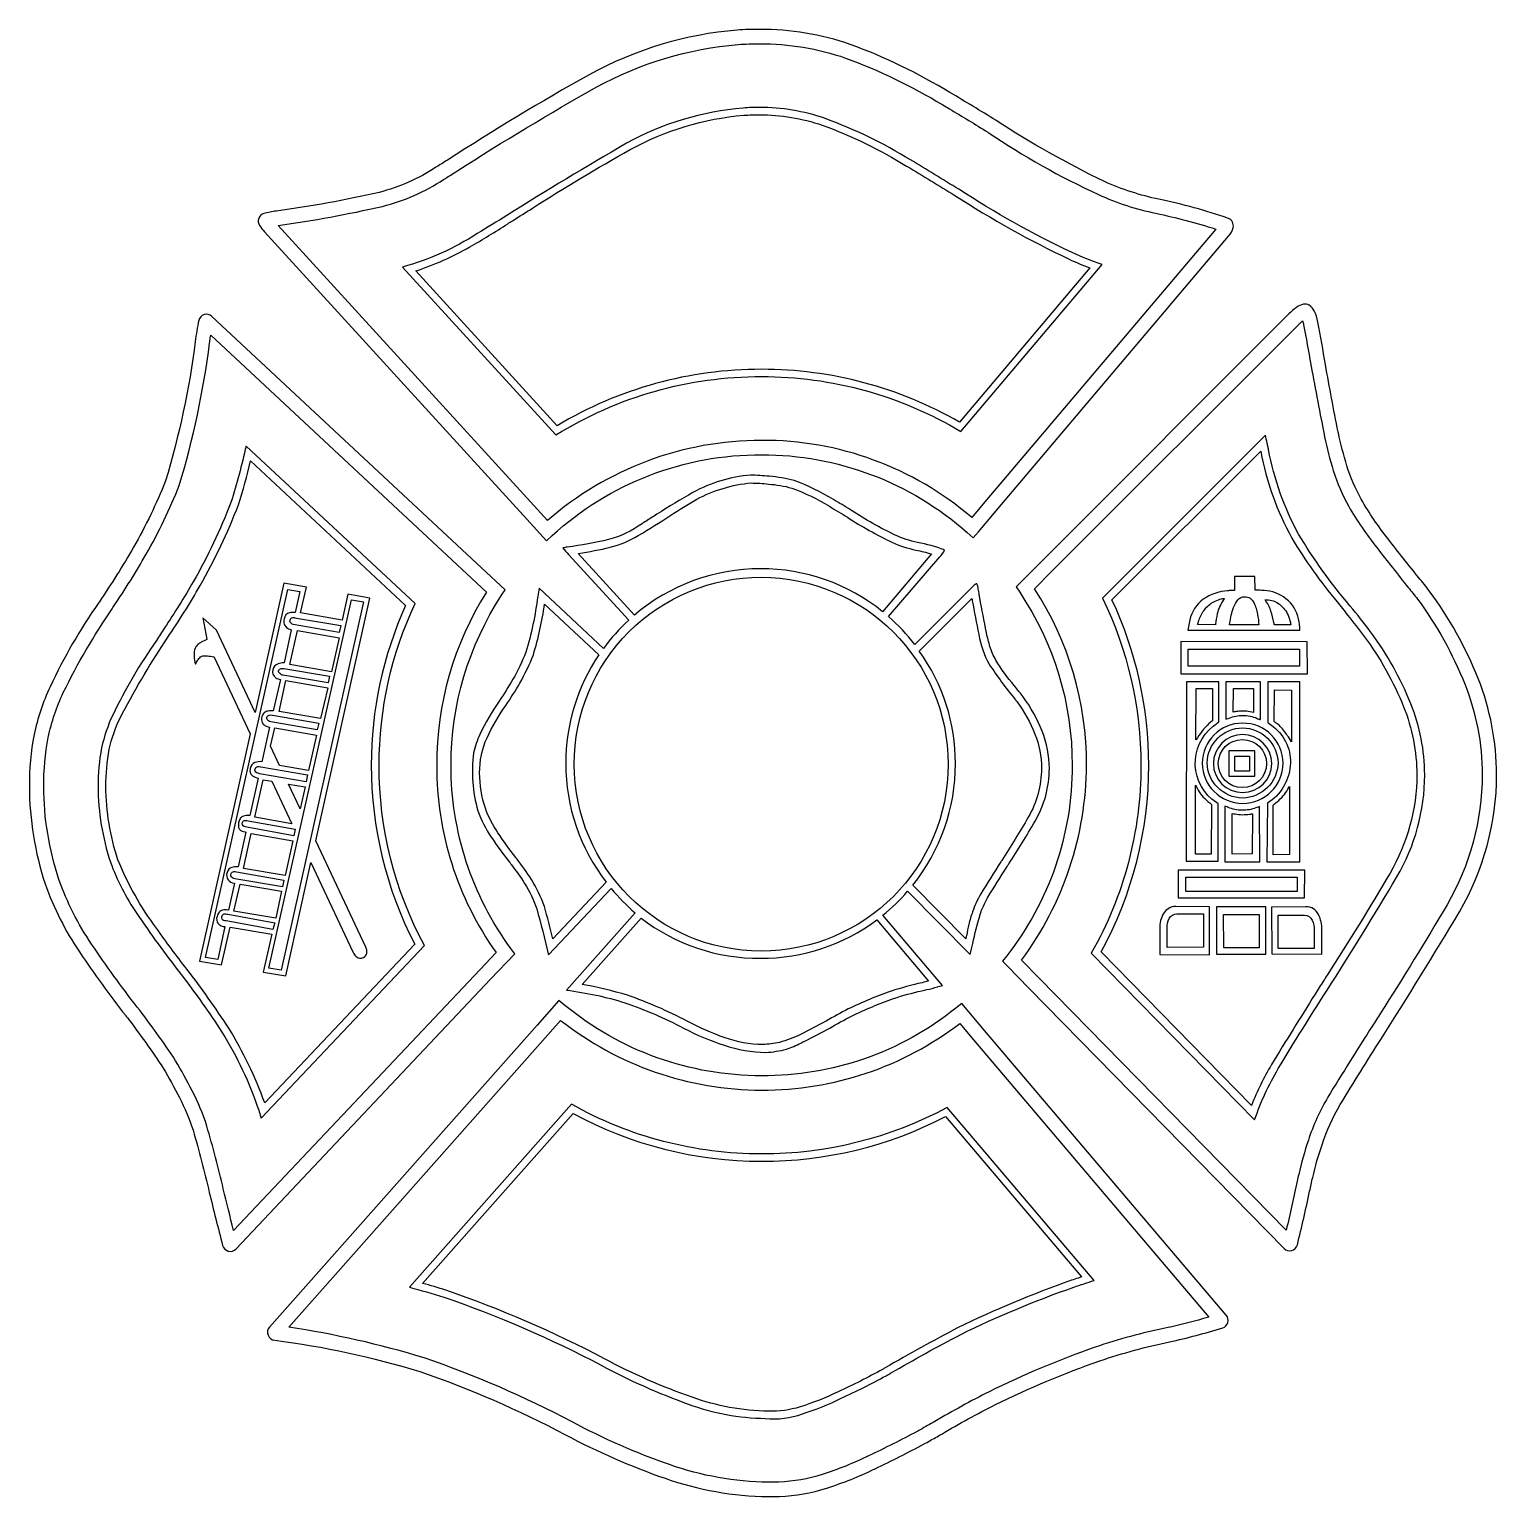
# Model space of a CAD drawing. Extents: x -4 to 118, y -79 to 10.
# Drawn here: x 54.28 to 61.66, y 1.29 to 8.66 of the extents above; entities that cross this region are included whole.
import ezdxf

# ---------------------------------------------------------------- set-up
doc = ezdxf.new("R2010")
doc.units = 0
doc.header["$MEASUREMENT"] = 0

msp = doc.modelspace()

# ---------------------------------------------------------------- linework, layer by layer
for points in [[(55.4669, 7.6435), (56.784, 6.1998), (56.8825, 6.0912), (56.912, 6.1176, -0.18851), (57.9642, 6.5235, -0.183664), (58.997, 6.1326), (59.0271, 6.1056), (59.0535, 6.1364), (59.1326, 6.2292), (60.3103, 7.6216, 0.122104), (60.3335, 7.6655, 0.362939), (60.3097, 7.7113, 0.033038), (59.9608, 7.8073, -0.054907), (59.6872, 7.8964, -0.031701), (59.1429, 8.203), (59.1426, 8.2032), (59.1407, 8.2045, 0.005073), (58.9104, 8.3438, 0.049434), (58.4097, 8.5854, 0.084598), (57.9542, 8.6613, 0.016676), (57.8412, 8.6575, 0.105326), (57.0983, 8.4335, 0.015783), (56.3859, 8.0045, -0.000086), (56.3278, 7.9679, -0.083016), (56.0423, 7.8418, -0.022333), (55.5265, 7.7477, 0.047277), (55.4626, 7.7358, 0.496124), (55.4412, 7.6762, 0.04354)], [(56.0585, 7.7716, 0.085168), (56.3662, 7.9069, 0.004394), (56.4374, 7.9515, -0.014992), (57.1331, 8.3702, -0.10534), (57.8468, 8.5853, -0.020401), (57.9544, 8.5888, -0.084456), (58.3858, 8.5171, -0.048644), (58.8739, 8.2817, 0.003047), (58.9076, 8.2616, -0.010497), (59.1006, 8.1441), (59.1024, 8.1429, 0.039505), (59.657, 7.8306, 0.055285), (59.9456, 7.7369, -0.024144), (60.2458, 7.6577), (59.0775, 6.276), (59.0202, 6.2083, 0.179915), (57.9642, 6.5958, 0.180716), (56.8879, 6.1927), (56.8376, 6.2482), (55.5351, 7.6762, 0.022753)], [(57.9642, 6.9163, -0.135854), (58.9656, 6.6402), (59.6753, 7.4791, -0.026909), (59.5241, 7.5394, -0.031949), (58.9544, 7.8575, 0.003967), (58.7115, 8.0056, 0.050032), (58.2805, 8.2145, 0.083503), (57.9542, 8.2685, 0.019502), (57.872, 8.266, 0.104766), (57.2859, 8.089, 0.008844), (56.684, 7.7261, -0.004771), (56.5349, 7.6348, -0.075716), (56.1603, 7.4666), (56.9302, 6.6227, -0.140368)], [(56.7124, 7.6998, 0.000444), (56.8133, 7.7629, -0.013838), (57.3031, 8.0573, -0.104411), (57.8745, 8.2296, -0.018947), (57.9544, 8.232, -0.082884), (58.2684, 8.1799, -0.050228), (58.6929, 7.974, -0.004693), (58.9352, 7.8265, 0.031892), (59.509, 7.5061, 0.01915), (59.6136, 7.4628), (58.9578, 6.6872, 0.131972), (57.9642, 6.9527, 0.136723), (56.937, 6.6693), (56.2268, 7.4477, 0.052699), (56.4975, 7.568, 0.017906), (56.6884, 7.6844, -0.006951)], [(56.7237, 4.0156), (56.7043, 4.0419, -0.160138), (56.4037, 4.963, -0.146208), (56.6579, 5.817), (56.6761, 5.8446), (56.5568, 5.955), (55.2015, 7.2187, 0.575666), (55.1363, 7.1987, 0.024186), (55.1187, 7.0933, -0.040435), (54.9694, 6.3918, -0.033165), (54.8087, 6.0586, -0.017115), (54.6368, 5.785, -0.000005), (54.6338, 5.7805, 0.04243), (54.389, 5.3577, 0.056861), (54.3086, 5.1168, 0.04726), (54.2848, 4.8564, 0.078702), (54.3645, 4.3663, 0.064478), (54.537, 4.0248, 0.018789), (54.7688, 3.7049), (54.7692, 3.7043, 0.004101), (54.7772, 3.6937, -0.018092), (54.9574, 3.4408, -0.016446), (55.0385, 3.2936, -0.042111), (55.1074, 3.129, -0.012873), (55.1889, 2.8167, 0.005906), (55.2561, 2.5498, 0.587111), (55.3233, 2.5323), (56.6026, 3.8876)], [(61.3186, 5.8402, 0.010249), (61.2669, 5.9051, -0.008063), (61.1119, 6.1007, -0.037093), (60.9773, 6.2995, -0.054236), (60.9049, 6.4679, -0.020637), (60.8624, 6.6335, 0.000004), (60.8618, 6.6358, 0.052924), (60.8618, 6.6369, 0.066538), (60.8612, 6.6384, -0.008357), (60.7976, 6.9763, 0.004546), (60.7583, 7.1905, 0.072934), (60.7407, 7.2464, 0.136089), (60.7161, 7.2749, 0.188172), (60.6865, 7.2798, 0.102791), (60.6524, 7.2642, 0.045863), (60.614, 7.2313), (59.3697, 5.987), (59.2656, 5.8816), (59.243, 5.859), (59.2612, 5.8321, -0.149055), (59.5247, 4.963, -0.1681), (59.1959, 4.0055), (59.1752, 3.9779), (59.1991, 3.9535), (59.3064, 3.843), (60.5895, 2.5348, 0.580886), (60.656, 2.5523, 0.006632), (60.7178, 2.822, -0.003488), (60.7332, 2.8912, -0.025239), (60.7803, 3.0562, -0.052318), (60.8712, 3.2576, -0.003647), (61.0753, 3.5854, 0.006494), (61.4711, 4.2264, 0.131397), (61.6575, 4.9153, 0.093463), (61.5645, 5.3987, 0.063424)], [(61.4082, 4.2622, -0.009927), (61.0734, 3.7168, -0.001696), (61.0332, 3.6533, 0.00515), (60.8091, 3.2946, 0.051695), (60.7113, 3.0789, 0.022668), (60.6628, 2.9071, 0.000988), (60.6554, 2.8734, -0.004142), (60.6003, 2.6272), (59.358, 3.8932), (59.2701, 3.984, 0.159522), (59.5969, 4.9631, 0.145699), (59.336, 5.8498), (59.421, 5.9359), (60.6651, 7.1799, -0.006702), (60.6754, 7.19, 0.006372), (60.6824, 7.1967, -0.026195), (60.6876, 7.1765, -0.003742), (60.7239, 6.9771, 0.000003), (60.7252, 6.9694, 0.002693), (60.7929, 6.6137, 0.021754), (60.8365, 6.444, 0.054114), (60.9143, 6.2638, 0.034861), (61.055, 6.0573, 0.007483), (61.2137, 5.856, -0.008693), (61.2596, 5.7983, -0.06321), (61.497, 5.3725, -0.093585), (61.5852, 4.9151, -0.131322)], [(55.3113, 2.6249, -0.004933), (55.2593, 2.8343, 0.013826), (55.1766, 3.1495, 0.042144), (55.1032, 3.3263, 0.017056), (55.0198, 3.478, 0.018055), (54.8267, 3.748, -0.018401), (54.5979, 4.0639, -0.064679), (54.4334, 4.3889, -0.078619), (54.357, 4.8562, -0.046252), (54.3796, 5.1031, -0.055916), (54.4554, 5.3287, -0.033404), (54.7003, 5.7496, 0.000367), (54.7075, 5.7607, 0.019618), (54.8718, 6.0233, 0.034382), (55.0383, 6.3697, 0.040635), (55.1904, 7.0839, -0.00885), (55.1941, 7.1105, 0.003525), (55.1962, 7.125), (56.5819, 5.833, 0.142519), (56.3315, 4.9631, 0.156731), (56.6299, 4.0216), (56.5501, 3.9372)], [(56.2231, 5.7756), (55.3741, 6.5674, -0.021023), (55.2976, 6.2838, -0.037717), (55.1087, 5.8854, -0.014021), (54.9637, 5.6529, 0.006357), (54.9236, 5.5905, 0.041532), (54.704, 5.2153, 0.05379), (54.6475, 5.0509, 0.047146), (54.63, 4.8564, 0.07756), (54.6921, 4.4761, 0.064441), (54.8255, 4.2172, 0.017227), (55.0422, 3.9183, 0.004142), (55.0491, 3.9092, -0.019447), (55.2524, 3.6221, -0.057295), (55.4375, 3.2294, -0.011275), (55.4474, 3.1964, 0.000556), (55.4494, 3.1892), (56.2695, 4.0576, -0.124145), (56.0424, 4.963, -0.11017)], [(60.9221, 5.7624, 0.000004), (60.9205, 5.7644, -0.041497), (60.6624, 6.1245, -0.078874), (60.5113, 6.5493, 0.000113), (60.5093, 6.5587, 0.062818), (60.5092, 6.5592, 0.013369), (60.5089, 6.5599, -0.013351), (60.5087, 6.5606, -0.062821), (60.5086, 6.5612, 0.001074), (60.5044, 6.5815, -0.002917), (60.4961, 6.6214), (59.6766, 5.8026, -0.114216), (59.8699, 4.963, -0.130577), (59.6208, 4.0187), (60.4415, 3.1817, -0.051629), (60.5601, 3.4383, -0.007931), (60.8054, 3.8324, 0.008384), (61.1562, 4.4021, 0.13238), (61.2961, 4.9153, 0.093553), (61.227, 5.2713, 0.063517), (61.0238, 5.6338, 0.013369)], [(56.2212, 4.0639), (55.4676, 3.2657, 0.050832), (55.2863, 3.6422, 0.019531), (55.0761, 3.939), (55.0761, 3.939, -0.014318), (54.9241, 4.144, -0.065157), (54.7297, 4.488, -0.07862), (54.6695, 4.8564, -0.04698), (54.6864, 5.0433, -0.058374), (54.7404, 5.1996, -0.025413), (54.9653, 5.5829, -0.00019), (54.9789, 5.6034, 0.01832), (55.1432, 5.8659, 0.038307), (55.3352, 6.2719, 0.018566), (55.3967, 6.4921), (56.1754, 5.7662, 0.106542), (56.0028, 4.963, 0.119948)], [(61.1217, 4.4215, -0.012005), (60.8053, 3.9077, 0.000036), (60.7872, 3.8794, -0.001522), (60.7452, 3.8122, 0.00443), (60.5262, 3.4584, 0.041557), (60.4258, 3.2538), (59.6697, 4.025, 0.126613), (59.9094, 4.963, 0.110605), (59.7243, 5.7944), (60.4722, 6.5417, -0.000002), (60.4725, 6.5405, 0.078532), (60.6279, 6.105, 0.038504), (60.856, 5.7845, -0.016385), (60.9083, 5.7166, -0.014108), (60.9918, 5.6106, -0.063157), (61.1901, 5.2568, -0.093631), (61.2566, 4.9153, -0.132423)], [(58.6978, 4.3294), (59.0121, 4.0116, 0.006503), (59.0253, 4.0678, -0.020453), (59.0618, 4.213, -0.052325), (59.0995, 4.2962, -0.007607), (59.1983, 4.4547, 0.000009), (59.2018, 4.4602, -0.000012), (59.2062, 4.4671, 0.011433), (59.3379, 4.6814, 0.131588), (59.41, 4.9478, 0.09352), (59.3741, 5.1344, 0.063112), (59.2782, 5.3066, 0.012131), (59.2358, 5.3605, 0.000042), (59.2332, 5.3637, -0.040116), (59.1414, 5.4908, -0.053705), (59.1115, 5.5602, -0.020964), (59.0945, 5.6266, 0.000056), (59.0937, 5.6299, -0.007614), (59.0609, 5.8033, 0.00001), (59.0598, 5.8094, 0.000065), (59.058, 5.8195, -0.000979), (59.0525, 5.8503, -0.003232), (59.0515, 5.8564, 0.031636), (59.0492, 5.8686, 0.245038), (59.045, 5.8744, 0.159222), (59.0416, 5.8742, 0.070171), (59.0367, 5.8715, 0.044271), (59.0218, 5.8581), (58.7345, 5.5692, 0.048569), (58.6016, 5.71), (58.8594, 6.0097, 0.105399), (58.8838, 6.0456, 0.033769), (58.7474, 6.083, -0.054738), (58.6353, 6.1197, -0.031873), (58.4161, 6.243, -0.00002), (58.4113, 6.2461, 0.006577), (58.3248, 6.2985, 0.049768), (58.1283, 6.3933, 0.048905), (58.0027, 6.415, 0.022625), (57.9086, 6.4211, 0.104279), (57.6192, 6.3339, 0.01628), (57.4382, 6.2244, -0.001283), (57.3817, 6.1887, 0.006689), (57.3633, 6.1769, -0.087268), (57.195, 6.097, -0.022732), (56.9878, 6.059, 0.047663), (56.9653, 6.055, 0.009736), (56.9935, 6.0214), (57.2964, 5.6918, 0.048169), (57.1698, 5.5502), (56.8463, 5.8528, 0.022131), (56.8395, 5.8124, -0.040301), (56.7796, 5.5305, -0.034039), (56.7144, 5.3949, -0.017976), (56.6455, 5.2851, -0.000001), (56.6451, 5.2845, 0.041828), (56.5482, 5.1176, 0.055842), (56.5172, 5.0249, 0.106515), (56.5389, 4.7343, 0.064411), (56.6058, 4.6019, 0.019049), (56.6975, 4.4754, 0.000369), (56.7072, 4.4625, -0.026129), (56.7734, 4.3691, -0.05624), (56.8345, 4.2415, -0.009406), (56.8925, 4.0161, 0.00088), (56.8939, 4.0103), (57.2085, 4.3436, 0.041702), (57.3286, 4.2213), (56.9841, 3.8328, -0.043378), (57.2774, 3.7694, -0.039287), (57.5713, 3.6421, 0.042064), (57.7764, 3.5557, 0.07581), (57.9859, 3.5196, 0.050666), (58.0889, 3.5363, 0.043697), (58.1616, 3.567, -0.000908), (58.1762, 3.5741, 0.01655), (58.1772, 3.5745, -0.014739), (58.1782, 3.5749, 0.006884), (58.307, 3.6423, -0.017611), (58.4166, 3.7025, -0.029649), (58.6273, 3.7906, -0.030094), (58.7687, 3.8291, 0.020234), (58.8733, 3.8568), (58.5732, 4.21, 0.042959)], [(57.0432, 6.0271, 0.017131), (57.2038, 6.0585, 0.079086), (57.3443, 6.118, 0.014896), (57.5072, 6.219, -0.020556), (57.6379, 6.2995, -0.102886), (57.9116, 6.3816, -0.024888), (57.999, 6.376, -0.048561), (58.1155, 6.3559, -0.048579), (58.305, 6.2643, -0.004779), (58.3959, 6.2091, 0.03087), (58.6186, 6.0838, 0.053242), (58.7392, 6.0441, -0.018493), (58.8176, 6.0253), (58.5724, 5.7345, 0.171975), (57.9593, 5.9507, 0.178651), (57.3256, 5.7178)], [(57.9622, 4.0289, -0.413829), (57.0229, 4.9682, -0.415834), (57.9622, 5.9075, -0.413825), (58.9015, 4.9682, -0.413828)], [(60.6626, 5.698, 0.182014), (60.5989, 5.7999, 0.148079), (60.4887, 5.8417, 0.005309), (60.4758, 5.842, -0.019296), (60.4433, 5.8433), (60.4424, 5.9123), (60.3401, 5.9123), (60.3401, 5.8417, -0.017424), (60.3139, 5.8404, 0.002962), (60.3057, 5.8401, 0.135247), (60.1836, 5.7969, 0.195592), (60.1162, 5.693), (60.1066, 5.6424), (60.669, 5.6418, 0.036851)], [(55.8848, 5.8228), (55.8567, 5.6923), (55.647, 5.7284), (55.6767, 5.8576), (55.5636, 5.8775), (55.4191, 5.2289), (55.2246, 5.6418), (55.1557, 5.7044), (55.1771, 5.5959, -0.002255), (55.1763, 5.5955, 0.033416), (55.1489, 5.5816, 0.042967), (55.1314, 5.5691, 0.095928), (55.1189, 5.554, 0.118379), (55.1127, 5.5109, 0.079977), (55.1201, 5.4712, -0.041915), (55.1307, 5.4903, -0.069965), (55.1449, 5.5076, -0.131615), (55.1602, 5.513, -0.052479), (55.1796, 5.5129, -0.035699), (55.2104, 5.5073, 0.007915), (55.2126, 5.5068), (55.3943, 5.1212), (55.14, 3.9786), (55.2506, 3.96), (55.2936, 4.1501), (55.5037, 4.1141), (55.4604, 3.9232), (55.5731, 3.9045), (55.6998, 4.474), (55.9104, 4.025, 0.090881), (55.9256, 4.0028, 0.364564), (55.9645, 3.9973, 0.173369), (55.9802, 4.0168, 0.107023), (55.9807, 4.0303, 0.065134), (55.9752, 4.0482), (55.7242, 4.5825), (55.9962, 5.8029)], [(55.2315, 3.9865), (55.1701, 3.9969), (55.5834, 5.8468), (55.6432, 5.8369), (55.6201, 5.7305, -0.216992), (55.62, 5.7304, -0.019216), (55.6198, 5.7305, -0.005297), (55.619, 5.7306, 0.097924), (55.5921, 5.7292, 0.300159), (55.5645, 5.6992, 0.13774), (55.5652, 5.6726, 0.133497), (55.5763, 5.6561, 0.114407), (55.6001, 5.6442, -0.005503), (55.6008, 5.644, -0.019385), (55.6009, 5.6439, -0.186293), (55.601, 5.6439), (55.5644, 5.4778), (55.5627, 5.4778, -0.027505), (55.5622, 5.4778, -0.003119), (55.5613, 5.4777, 0.081816), (55.5344, 5.4722, 0.255963), (55.5079, 5.4426, 0.351818), (55.5233, 5.4028, 0.110928), (55.5466, 5.3946), (55.5101, 5.2364, 0.082613), (55.4845, 5.2356, 0.118569), (55.4652, 5.227, 0.17722), (55.4528, 5.206, 0.162438), (55.4547, 5.1783, 0.147052), (55.4685, 5.1629, 0.106703), (55.4916, 5.1548), (55.4533, 4.9809, 0.13354), (55.4178, 4.9764, 0.238484), (55.3951, 4.9468, 0.147119), (55.3951, 4.9243, 0.146985), (55.4055, 4.91, 0.112884), (55.4351, 4.898), (55.3926, 4.71, -0.006508), (55.3884, 4.7102, 0.10329), (55.3601, 4.7076, 0.12674), (55.3465, 4.6983, 0.122873), (55.3373, 4.6792, 0.095369), (55.3355, 4.6545, 0.151607), (55.3422, 4.6399, 0.112228), (55.3537, 4.6324, 0.035782), (55.3667, 4.6285, -0.012842), (55.3732, 4.6268), (55.3348, 4.4529, -0.26008), (55.3344, 4.4527, -0.036554), (55.3336, 4.4526, -0.010983), (55.3306, 4.4526, 0.081752), (55.3024, 4.4495, 0.281333), (55.2781, 4.4242, 0.497964), (55.3158, 4.37), (55.2857, 4.235, -0.214787), (55.2854, 4.235, -0.033605), (55.2848, 4.235, -0.010408), (55.2827, 4.2353, 0.111173), (55.2548, 4.2347, 0.134971), (55.2389, 4.2251, 0.136342), (55.2281, 4.2031, 0.568813), (55.2675, 4.1534)], [(56.9152, 4.0909, 0.011965), (56.8725, 4.2527, 0.054799), (56.8073, 4.3895, 0.026488), (56.7352, 4.4912, -0.000112), (56.7299, 4.4981), (56.7287, 4.4994, -0.017822), (56.6391, 4.6236, -0.062642), (56.5764, 4.7466, -0.079439), (56.5474, 4.9241, -0.105588), (56.5844, 5.1016, -0.042113), (56.6785, 5.2636, 0.02255), (56.7489, 5.3752, 0.034709), (56.8173, 5.5183, 0.037338), (56.8737, 5.7732), (57.1466, 5.5178, 0.149966), (56.9803, 4.9718, 0.166892), (57.1838, 4.3751)], [(59.0208, 5.8014, -0.001251), (59.0229, 5.7899, 0.006065), (59.0555, 5.6211), (59.0555, 5.6199, 0.079444), (59.107, 5.4713, 0.024429), (59.238, 5.2941, -0.002021), (59.2463, 5.2836, -0.063365), (59.3372, 5.12, -0.09315), (59.3703, 4.948, -0.132214), (59.3039, 4.7014, -0.011797), (59.1709, 4.4849, -0.000879), (59.1659, 4.4771, 0.003444), (59.0655, 4.3166, 0.0504), (59.0241, 4.2258, 0.034339), (59.0057, 4.1639, 0.009466), (58.9934, 4.1063, -0.008014), (58.9901, 4.0902), (58.7232, 4.3598, 0.171274), (58.9382, 4.9718, 0.157392), (58.7562, 5.5367)], [(60.2873, 5.797, 0.112479), (60.2537, 5.7238, 0.037984), (60.2452, 5.6715, -0.002591), (60.2451, 5.67, -0.009999), (60.2451, 5.6696, -0.179688), (60.245, 5.6695), (60.1539, 5.67, 0.023032), (60.1601, 5.6872, -0.013942), (60.1648, 5.7003, -0.07475), (60.1951, 5.7515, -0.107102), (60.2437, 5.788, -0.043525), (60.275, 5.7992, -0.073378), (60.2865, 5.801, -0.306317), (60.2886, 5.7998, -0.229081)], [(60.3153, 5.668), (60.3153, 5.6697, 0.005158), (60.3165, 5.6771, -0.051389), (60.3354, 5.7557, -0.090713), (60.3571, 5.7937, -0.215164), (60.3905, 5.8101, 0.006046), (60.3905, 5.8101, 0.024969), (60.3905, 5.8101, 0.49923), (60.3905, 5.8101, 0.073127), (60.3905, 5.8101, 0.004052), (60.3905, 5.8101, -0.013195), (60.391, 5.8101, -0.29784), (60.4377, 5.7801, -0.069821), (60.4555, 5.722, 0.000019), (60.4556, 5.7211, -0.040841), (60.4626, 5.6688)], [(60.5409, 5.6691, -0.203531), (60.5405, 5.6698, -0.017588), (60.5399, 5.672, -0.00502), (60.538, 5.6801, 0.024685), (60.5229, 5.7374, 0.102953), (60.4936, 5.7946, -0.166686), (60.5588, 5.7778, -0.117345), (60.6072, 5.7223, -0.052862), (60.6153, 5.7017, -0.0145), (60.6208, 5.6803, 0.014518), (60.6236, 5.6691)], [(55.8497, 5.6649), (55.8415, 5.6301), (55.6107, 5.6707, -0.081528), (55.6017, 5.6752, -0.122896), (55.5958, 5.6821, -0.18061), (55.595, 5.6927, -0.134111), (55.5992, 5.7009, -0.133123), (55.6053, 5.7045, -0.1069), (55.6168, 5.7048, 0.00431), (55.6177, 5.7046)], [(55.5591, 5.4152, -0.068802), (55.5462, 5.4217, -0.103155), (55.5386, 5.4292, -0.229258), (55.5373, 5.4392, -0.170352), (55.5424, 5.4457, -0.09788), (55.55, 5.4487, -0.067501), (55.563, 5.4491, 0.00331), (55.5636, 5.4491, 0.031349), (55.5639, 5.4491), (55.7926, 5.411), (55.7856, 5.3766)], [(60.2334, 5.1593, -0.013327), (60.2619, 5.1806), (60.2609, 5.3822), (60.099, 5.3822), (60.0972, 4.4807), (60.2587, 4.4803), (60.2587, 4.7694), (60.2498, 4.7753, -0.51281)], [(60.1475, 5.3484), (60.2293, 5.3484), (60.2291, 5.1867, 0.021041), (60.2117, 5.1726, 0.057801), (60.1466, 5.0905)], [(60.4535, 5.1984, 0.05915), (60.4591, 5.1959, 0.018047), (60.4652, 5.1942, -0.022648), (60.471, 5.1925), (60.4715, 5.3815), (60.2971, 5.3815), (60.2967, 5.1948, -0.054443), (60.302, 5.1959, 0.106922), (60.3141, 5.1998, -0.106641), (60.3816, 5.2128, -0.125348)], [(60.3516, 5.2333, 0.044926), (60.3342, 5.2301), (60.3342, 5.2301), (60.335, 5.3486), (60.436, 5.3486), (60.436, 5.2288), (60.4089, 5.2333, 0.044732), (60.383, 5.235, 0.014783), (60.3571, 5.2337, -0.000662)], [(60.6693, 5.3824), (60.5074, 5.3824), (60.5076, 5.1777, 0.000007), (60.5085, 5.177, -0.006349), (60.5347, 5.1572, -0.258934), (60.6203, 4.9593, -0.229818), (60.5065, 4.7719), (60.502, 4.4782), (60.6684, 4.4782)], [(55.4986, 5.1808, -0.094916), (55.4862, 5.1858, -0.114504), (55.4792, 5.1927, -0.192348), (55.4775, 5.2031, -0.182041), (55.4823, 5.2114, -0.1183), (55.4905, 5.215, -0.077574), (55.5053, 5.2153, 0.003999), (55.506, 5.2152, 0.038091), (55.5064, 5.2152), (55.7393, 5.175), (55.7311, 5.141)], [(60.585, 4.9731, 0.412738), (60.3814, 5.1745, 0.412736), (60.1779, 4.9731, 0.412742), (60.3814, 4.7716, 0.412743)], [(60.3809, 4.7982, -0.401158), (60.2025, 4.9747, -0.401162), (60.3809, 5.1512, -0.40116), (60.5593, 4.9747, -0.401156)], [(60.3809, 5.1168, 0.413786), (60.234, 4.9714, 0.413772), (60.3809, 4.8261, 0.413766), (60.5278, 4.9714, 0.413781)], [(60.3798, 4.851, -0.413766), (60.2581, 4.9714, -0.41377), (60.3798, 5.0919, -0.413767), (60.5015, 4.9714, -0.413762)], [(55.4405, 4.9202, -0.071195), (55.4278, 4.9256, -0.117616), (55.4201, 4.933, -0.213614), (55.4187, 4.9441, -0.330335), (55.4322, 4.956, -0.090152), (55.4466, 4.9547, 0.005089), (55.4476, 4.9545, 0.042684), (55.4481, 4.9544), (55.6822, 4.9144), (55.6756, 4.8804)], [(60.2232, 4.517), (60.1445, 4.517), (60.1437, 4.8628), (60.152, 4.8474, 0.097897), (60.207, 4.7811, -0.012032), (60.224, 4.7666)], [(60.6159, 4.5139), (60.5346, 4.5125), (60.5352, 4.7626, -0.005775), (60.5453, 4.771, 0.005741), (60.5554, 4.7794, 0.078297), (60.6081, 4.842), (60.6173, 4.857)], [(60.3087, 4.7509, 0.04288), (60.297, 4.7551, -0.013919), (60.2917, 4.7568), (60.2925, 4.4781), (60.4669, 4.4769), (60.4656, 4.7554, -0.013929), (60.4587, 4.7532, 0.028781), (60.4477, 4.7495, -0.108747), (60.3775, 4.7374, -0.104446)], [(60.4291, 4.5175), (60.3288, 4.5166), (60.3282, 4.7208, 0.013056), (60.3429, 4.7181, 0.082221), (60.4163, 4.7172, -0.005349), (60.4218, 4.718, 0.024092), (60.43, 4.7195)], [(55.3769, 4.6514, -0.094619), (55.3639, 4.6554, -0.37063), (55.3551, 4.6754, -0.214424), (55.3607, 4.6831, -0.116831), (55.3699, 4.6856, -0.071203), (55.3838, 4.6841, 0.007783), (55.384, 4.684, 0.10716), (55.384, 4.684, 0.115771), (55.384, 4.684, 0.010398), (55.3839, 4.684), (55.6212, 4.6421), (55.6142, 4.609)], [(55.3181, 4.3924, -0.118294), (55.305, 4.3976, -0.35681), (55.2985, 4.4186, -0.183326), (55.3041, 4.4262, -0.119503), (55.3124, 4.4287, -0.080007), (55.3257, 4.4274, 0.00315), (55.3261, 4.4273, 0.037452), (55.3263, 4.4273), (55.5641, 4.3852), (55.5567, 4.3517)], [(55.2735, 4.1808, 0.004978), (55.2731, 4.1808, -0.118076), (55.2597, 4.1833, -0.170302), (55.2532, 4.1897, -0.1587), (55.2523, 4.2026, -0.161911), (55.2569, 4.2119, -0.146297), (55.2645, 4.2155, -0.097266), (55.2793, 4.2145, 0.006179), (55.2807, 4.2141, 0.042587), (55.2816, 4.214), (55.5179, 4.1719), (55.5088, 4.138)], [(59.9646, 4.1445), (59.9651, 4.0123), (60.2144, 4.0111), (60.2144, 4.252), (60.0453, 4.2532, 0.273265), (59.9835, 4.2174, 0.132303)], [(60.185, 4.2167), (60.1842, 4.0481), (60.0026, 4.0477), (60.0013, 4.1442, -0.120417), (60.0119, 4.1921, -0.291872), (60.0512, 4.2164)], [(60.6995, 4.2519), (60.5262, 4.2506), (60.5271, 4.0146), (60.7785, 4.0138), (60.7797, 4.1356, 0.119293), (60.7623, 4.213, 0.289766)], [(60.7399, 4.0416), (60.5597, 4.0416), (60.5593, 4.2104), (60.6914, 4.2098, -0.303686), (60.7308, 4.1841, -0.112817), (60.7405, 4.1341)], [(58.8031, 3.8782, -0.005452), (58.7712, 3.8702, 0.016916), (58.6144, 3.8281, 0.028295), (58.3992, 3.7382, 0.015043), (58.2886, 3.6773), (58.2873, 3.6768, -0.00452), (58.1595, 3.6096, -0.050955), (58.0545, 3.5704, -0.046397), (57.9692, 3.5594, -0.081291), (57.7806, 3.5934, -0.037991), (57.5898, 3.6773, 0.037731), (57.2897, 3.8073, 0.026371), (57.0627, 3.8618), (57.3583, 4.1953, 0.167822), (57.9593, 3.9928, 0.161684), (58.5427, 4.1858)], [(59.0836, 3.6297), (58.9707, 3.7665), (58.9399, 3.742, -0.172915), (57.9642, 3.4025, -0.174062), (56.9754, 3.7564), (56.9459, 3.7803), (56.8367, 3.6567), (55.4914, 2.1395, 0.621899), (55.5178, 2.0736, -0.04324), (56.2462, 1.9161, -0.039239), (56.9785, 1.5986, 0.03845), (57.479, 1.3797, 0.08085), (57.9975, 1.2874, 0.008404), (58.0546, 1.2886), (58.0546, 1.2886, 0.067401), (58.2911, 1.33, 0.033249), (58.5327, 1.4267, -0.000656), (58.5345, 1.4276, 0.009593), (58.7812, 1.5522, 0.000631), (58.8377, 1.5841, -0.001281), (58.869, 1.6017, -0.017106), (59.1388, 1.7498, -0.030191), (59.664, 1.9701, -0.031502), (60.0141, 2.0648, 0.019923), (60.2808, 2.1357, 0.533366), (60.299, 2.1991)], [(59.9988, 2.1356, 0.031651), (59.6402, 2.0385, 0.030454), (59.107, 1.8146, 0.01654), (58.8352, 1.6654, 0.003909), (58.7612, 1.6237, -0.000109), (58.7461, 1.6151, -0.009742), (58.5015, 1.4919, -0.034019), (58.2684, 1.3988, -0.067221), (58.0515, 1.3606, -0.008071), (57.9977, 1.3595, -0.080994), (57.5021, 1.4482, -0.038382), (57.0117, 1.6631, 0.039534), (56.2685, 1.9847, 0.036842), (55.5878, 2.1391), (56.8908, 3.6087), (56.9544, 3.681, 0.167885), (57.9642, 3.3305, 0.16602), (58.9601, 3.6659), (59.0283, 3.5832), (60.2116, 2.19, -0.017013)], [(57.9642, 3.0098, -0.129489), (57.0092, 3.2595), (56.1942, 2.3396, -0.012826), (56.3667, 2.2901, -0.038891), (57.1586, 1.9475, 0.036153), (57.5957, 1.7523, 0.083427), (57.9825, 1.6805, 0.1141), (58.1688, 1.7034, 0.036593), (58.3639, 1.7818, 0.019909), (58.5892, 1.8948, 0.001755), (58.6126, 1.9081, -0.010054), (58.965, 2.1031, -0.02956), (59.5335, 2.3403, -0.012528), (59.6352, 2.3735), (58.8966, 3.2432, -0.12495)], [(59.5217, 2.3745, 0.029902), (58.9491, 2.1356, 0.010636), (58.5856, 1.9349, -0.001591), (58.5715, 1.9268, -0.020055), (58.3482, 1.8146, -0.037221), (58.1574, 1.7383, -0.078005), (57.9977, 1.7163), (57.9977, 1.7163, -0.08105), (57.6149, 1.7866, -0.038103), (57.1753, 1.98, 0.039207), (56.3778, 2.3247, 0.010951), (56.2604, 2.3594), (57.0169, 3.2137, 0.125808), (57.9642, 2.9731, 0.121461), (58.8878, 3.1975), (59.572, 2.3918, -0.00086), (59.5552, 2.3861, 0.003563)]]:
    msp.add_lwpolyline(points, format="xyb", close=True)
for points in [[(55.5505, 3.9332), (55.4885, 3.9432), (55.9035, 5.7935), (55.9642, 5.7836)], [(55.5933, 5.4697), (55.6317, 5.6395), (55.841, 5.6039), (55.8035, 5.4333)], [(60.7058, 5.583), (60.0704, 5.5846), (60.0704, 5.4222), (60.7067, 5.4222)], [(60.6668, 5.4614), (60.1076, 5.4615), (60.1076, 5.547), (60.6668, 5.547)], [(55.5399, 5.2329), (55.5737, 5.3886), (55.7843, 5.3522), (55.7476, 5.1977)], [(55.5422, 4.9616), (55.4968, 5.0581), (55.5183, 5.1504), (55.7268, 5.114), (55.6871, 4.9372)], [(60.3115, 4.9088), (60.4419, 4.9088), (60.4419, 5.0356), (60.3115, 5.0356)], [(60.3415, 5.0095), (60.4149, 5.0095), (60.4149, 4.9338), (60.3415, 4.9338)], [(55.4179, 4.7021), (55.4604, 4.8905), (55.503, 4.8822), (55.6037, 4.6694)], [(55.5867, 4.8683), (55.6705, 4.8542), (55.6453, 4.744)], [(55.361, 4.4448), (55.3998, 4.6196), (55.6087, 4.5831), (55.5695, 4.4084)], [(60.6932, 4.4363), (60.0574, 4.4356), (60.0565, 4.2965), (60.6923, 4.2974)], [(55.5524, 4.3301), (55.5227, 4.1951), (55.3125, 4.2303), (55.3435, 4.3657)], [(60.095, 4.3292), (60.095, 4.401), (60.6547, 4.401), (60.6556, 4.3279)], [(60.25, 4.0143), (60.4974, 4.0143), (60.4974, 4.2516), (60.25, 4.2516)], [(60.4638, 4.2135), (60.4641, 4.045), (60.2867, 4.0453), (60.2854, 4.2136)]]:
    msp.add_lwpolyline(points, close=True)
msp.add_lwpolyline([(60.627, 5.0803, 0.013019), (60.6057, 5.1131, 0.050737), (60.5648, 5.1637, 0.023095), (60.5542, 5.1717, -0.007797), (60.546, 5.1778, -0.037871), (60.5399, 5.1831), (60.5417, 5.3416), (60.627, 5.341), (60.627, 5.0803)], format="xyb")

doc.saveas('drawing.dxf')
